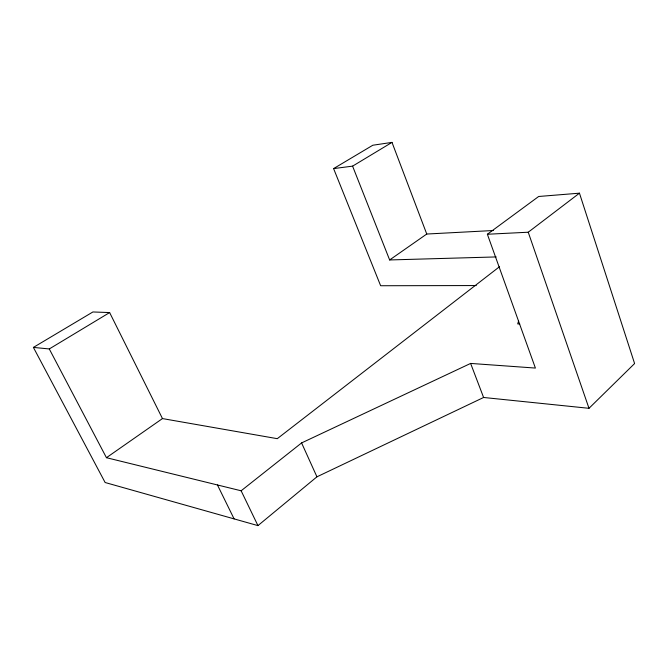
<?xml version="1.0" encoding="UTF-8"?>
<svg xmlns="http://www.w3.org/2000/svg" width="668" height="668" viewBox="0 0 668 668"><rect width="100%" height="100%" fill="white"/><g stroke="black" fill="none" stroke-linecap="round" stroke-linejoin="round"><path stroke-width="1" d="M518.593 320.941L517.708 323.905L519.754 323.972M588.992 408.307L634.6 363.551L579.457 193.177L538.675 196.484L487.373 234.251L535.402 368.068L470.623 363.425L301.594 442.926L241.131 490.788L106.446 457.697L49.282 348.946L33.4 347.41L105.127 482.513L257.948 525.616L316.941 476.818L483.599 397.477L588.992 408.307L528.238 232.222L579.457 193.177M499.58 266.666L277.287 438.676L162.466 418.577L106.446 457.697M476.242 285.553L380.643 285.737L333.599 168.595L352.587 166.14L389.644 259.952L426.752 234.034L493.31 230.518M49.282 348.946L109.636 312.566L162.466 418.577M352.587 166.14L391.999 142.384L426.752 234.034M33.4 347.41L92.902 311.964L109.636 312.566M333.599 168.595L372.827 145.232L391.999 142.384M487.373 234.251L528.238 232.222M389.644 259.952L496.207 256.929M217.451 484.968L234.092 518.886M241.131 490.788L257.948 525.616M301.594 442.926L316.941 476.818M470.623 363.425L483.599 397.477"/></g></svg>
